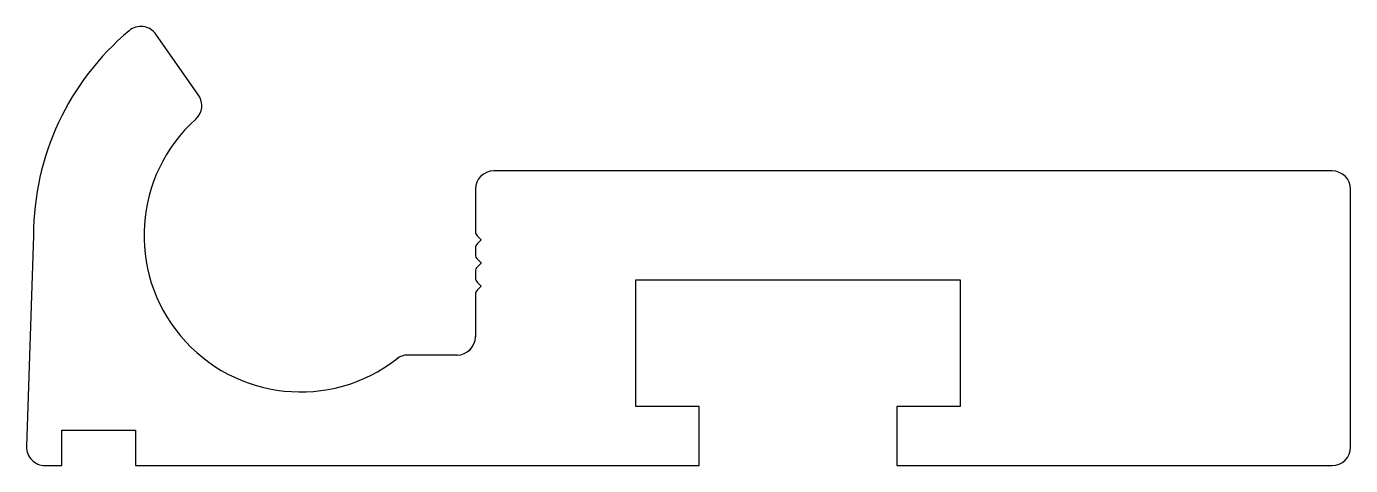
# Model space of a CAD drawing. Extents: x -29.1 to 28, y 0.7 to 19.7.
import ezdxf

# ---------------------------------------------------------------- set-up
doc = ezdxf.new("R2010")
doc.units = 0
doc.layers.get('0').update_dxf_attribs({"linetype": 'CONTINUOUS'})

msp = doc.modelspace()

# ---------------------------------------------------------------- linework, layer by layer
at = {"color": 7}
for p, q in [((-21.656, 16.718), (-23.489, 19.336)), ((27.188, 13.447), (-8.935, 13.447)), ((-9.725, 12.657), (-9.725, 10.831)), ((27.978, 1.54), (27.978, 12.657)), ((-28.764, 10.668), (-29.066, 1.567)), ((-9.652, 10.654), (-9.481, 10.483)), ((-9.481, 10.472), (-9.652, 10.301)), ((-9.725, 10.124), (-9.725, 9.831)), ((-9.652, 9.655), (-9.481, 9.483)), ((-9.481, 9.472), (-9.652, 9.301)), ((-9.725, 9.124), (-9.725, 8.831)), ((-9.652, 8.655), (-9.481, 8.484)), ((-2.815, 3.287), (-2.815, 8.748)), ((-2.815, 8.748), (11.155, 8.748)), ((11.155, 8.748), (11.155, 3.287)), ((-9.725, 8.124), (-9.725, 6.299)), ((-9.481, 8.472), (-9.652, 8.301)), ((-10.519, 5.509), (-12.628, 5.509)), ((-10.515, 5.509), (-12.627, 5.509)), ((-0.084, 3.287), (-2.815, 3.287)), ((-0.084, 0.747), (-0.084, 3.287)), ((11.155, 3.287), (8.425, 3.287)), ((8.425, 3.287), (8.425, 0.747)), ((-27.542, 0.747), (-27.542, 2.271)), ((-27.542, 2.271), (-24.367, 2.271)), ((-24.367, 2.271), (-24.367, 0.747)), ((-28.272, 0.747), (-27.542, 0.747)), ((-24.367, 0.747), (-0.084, 0.747)), ((8.425, 0.747), (27.184, 0.747))]:
    msp.add_line(p, q, dxfattribs=at)
for centre, radius, start, end in [((-17.255, 10.668), 11.509, 129.9725, 180), ((-24.139, 18.88), 0.794, 35, 129.9725), ((-22.303, 16.265), 0.79, 312.0501, 35), ((-17.255, 10.668), 6.747, 132.0501, 307.8734), ((-8.935, 12.657), 0.79, 90, 180), ((27.188, 12.657), 0.79, 360, 90), ((-9.475, 10.831), 0.25, 180, 225), ((-9.475, 10.124), 0.25, 135, 180), ((-9.487, 10.478), 0.008, 315, 45), ((-9.475, 9.831), 0.25, 180, 225), ((-9.475, 9.124), 0.25, 135, 180), ((-9.487, 9.478), 0.008, 315, 45), ((-9.475, 8.831), 0.25, 180, 225), ((-9.475, 8.124), 0.25, 135, 180), ((-9.487, 8.478), 0.008, 315, 45), ((-10.519, 6.303), 0.794, 270, 0), ((-10.515, 6.299), 0.79, 270, 360), ((-12.627, 4.715), 0.794, 90, 127.8636), ((-12.627, 4.715), 0.794, 90, 127.8636), ((-12.628, 4.719), 0.79, 90, 127.8734), ((-28.272, 1.54), 0.794, 178.1033, 270), ((27.184, 1.54), 0.794, 270, 0)]:
    msp.add_arc(centre, radius, start, end, dxfattribs=at)

doc.saveas('drawing.dxf')
